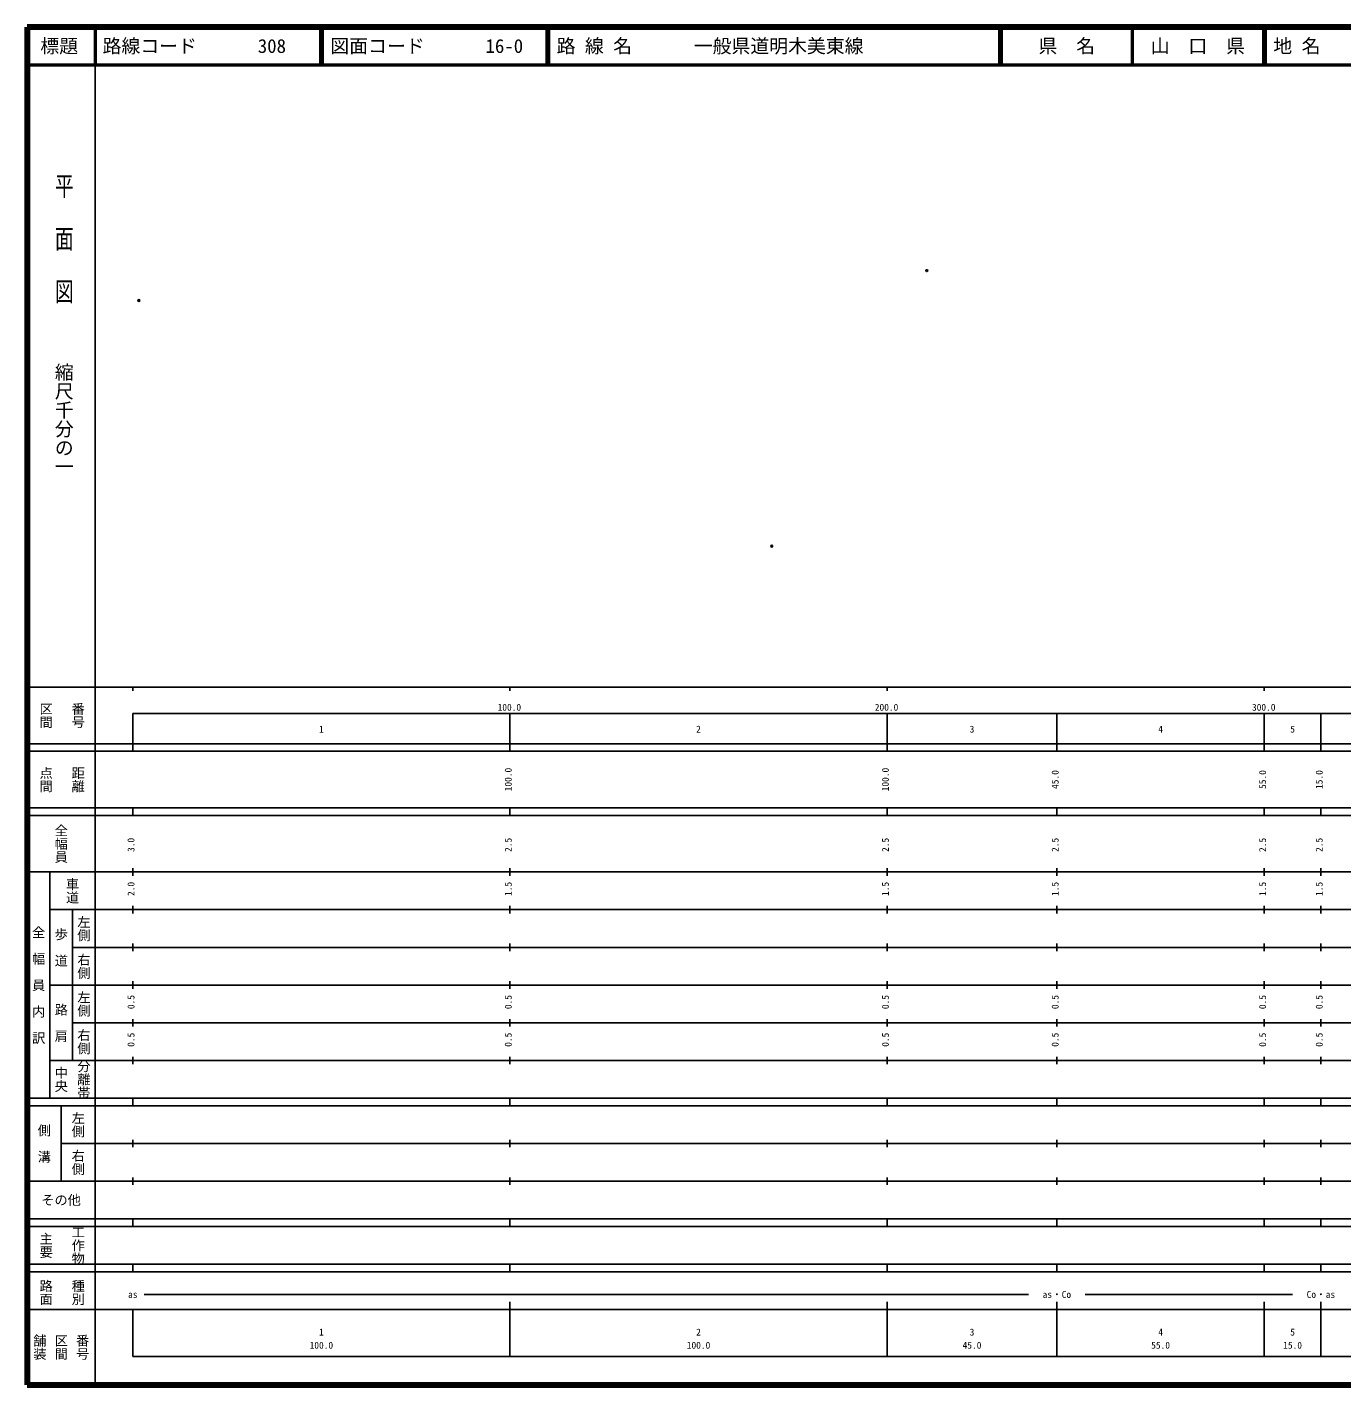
# Model space of a CAD drawing. Units: millimetres on the paper. Extents: x 40 to 680, y 20 to 380.
# Drawn here: x 40 to 388.6, y 20 to 380 of the extents above; entities that cross this region are included whole.
import ezdxf
from ezdxf.enums import TextEntityAlignment as Align

# ---------------------------------------------------------------- set-up
doc = ezdxf.new("R2010")
doc.units = ezdxf.units.MM
doc.header["$PDMODE"] = 32
doc.header["$PDSIZE"] = 0.5
doc.layers.add('M-OTRS', color=6, linetype='Continuous')
doc.layers.add('M-TTL-TXT', color=7, linetype='Continuous')
for name, color, linetype, lineweight in [('M-TTL', 2, 'Continuous', 140), ('M-TTL-BAND', 7, 'Continuous', 25), ('M-TTL-LINE', 7, 'Continuous', 50)]:
    doc.layers.add(name, color=color, linetype=linetype, lineweight=lineweight)
doc.styles.add('@ＭＳ ゴシック', font='')
doc.styles.add('ＭＳ ゴシック', font='')
doc.styles.get('@ＭＳ ゴシック').set_extended_font_data('@MS Gothic')
doc.styles.get('ＭＳ ゴシック').set_extended_font_data('MS Gothic')

msp = doc.modelspace()

# ---------------------------------------------------------------- linework, layer by layer
at = {"layer": 'M-OTRS'}
for p in [(278.513, 315.444), (69.612, 307.52), (237.396, 242.379)]:
    msp.add_point(p, dxfattribs=at)
at = {"layer": 'M-TTL'}
for p, q in [((40, 380), (40, 20)), ((680, 380), (40, 380)), ((40, 20), (680, 20))]:
    msp.add_line(p, q, dxfattribs=at)
at = {"layer": 'M-TTL-BAND'}
for p, q in [((58, 370), (58, 20)), ((40, 205), (579, 205)), ((68, 205), (68, 204)), ((168, 205), (168, 204)), ((268, 205), (268, 204)), ((368, 205), (368, 204)), ((68, 198), (579, 198)), ((68, 198), (68, 188)), ((168, 188), (168, 198)), ((268, 188), (268, 198)), ((313, 188), (313, 198)), ((368, 188), (368, 198)), ((383, 188), (383, 198)), ((40, 190), (579, 190)), ((40, 188), (579, 188)), ((40, 173), (579, 173)), ((68, 171), (68, 173)), ((168, 171), (168, 173)), ((268, 171), (268, 173)), ((313, 171), (313, 173)), ((368, 171), (368, 173)), ((383, 171), (383, 173)), ((40, 171), (579, 171)), ((40, 156), (579, 156)), ((46, 96), (46, 156)), ((68, 155), (68, 157)), ((168, 155), (168, 157)), ((268, 155), (268, 157)), ((313, 155), (313, 157)), ((368, 155), (368, 157)), ((383, 155), (383, 157)), ((46, 146), (579, 146)), ((52, 146), (52, 106)), ((68, 145), (68, 147)), ((168, 145), (168, 147)), ((268, 145), (268, 147)), ((313, 145), (313, 147)), ((368, 145), (368, 147)), ((383, 145), (383, 147)), ((68, 135), (68, 137)), ((168, 135), (168, 137)), ((268, 135), (268, 137)), ((313, 135), (313, 137)), ((368, 135), (368, 137)), ((383, 135), (383, 137)), ((52, 136), (579, 136)), ((46, 126), (579, 126)), ((68, 125), (68, 127)), ((168, 125), (168, 127)), ((268, 125), (268, 127)), ((313, 125), (313, 127)), ((368, 125), (368, 127)), ((383, 125), (383, 127)), ((52, 116), (579, 116)), ((68, 115), (68, 117)), ((168, 115), (168, 117)), ((268, 115), (268, 117)), ((313, 115), (313, 117)), ((368, 115), (368, 117)), ((383, 115), (383, 117)), ((46, 106), (579, 106)), ((68, 105), (68, 107)), ((168, 105), (168, 107)), ((268, 105), (268, 107)), ((313, 105), (313, 107)), ((368, 105), (368, 107)), ((383, 105), (383, 107)), ((40, 96), (579, 96)), ((40, 94), (579, 94)), ((49, 94), (49, 74)), ((68, 94), (68, 96)), ((168, 94), (168, 96)), ((268, 94), (268, 96)), ((313, 94), (313, 96)), ((368, 94), (368, 96)), ((383, 94), (383, 96)), ((49, 84), (579, 84)), ((68, 83), (68, 85)), ((168, 83), (168, 85)), ((268, 83), (268, 85)), ((313, 83), (313, 85)), ((368, 83), (368, 85)), ((383, 83), (383, 85)), ((40, 74), (579, 74)), ((68, 73), (68, 75)), ((168, 73), (168, 75)), ((268, 73), (268, 75)), ((313, 73), (313, 75)), ((368, 73), (368, 75)), ((383, 73), (383, 75)), ((40, 64), (579, 64)), ((40, 62), (579, 62)), ((68, 62), (68, 64)), ((168, 62), (168, 64)), ((268, 62), (268, 64)), ((313, 62), (313, 64)), ((368, 62), (368, 64)), ((383, 62), (383, 64)), ((40, 52), (579, 52)), ((68, 50), (68, 52)), ((168, 50), (168, 52)), ((268, 50), (268, 52)), ((313, 50), (313, 52)), ((368, 50), (368, 52)), ((383, 50), (383, 52)), ((40, 50), (579, 50)), ((71, 44), (305.5, 44)), ((320.5, 44), (375.5, 44)), ((40, 40), (579, 40)), ((68, 40), (68, 27.5)), ((168, 27.5), (168, 42)), ((268, 27.5), (268, 42)), ((313, 27.5), (313, 42)), ((368, 27.5), (368, 42)), ((383, 27.5), (383, 42)), ((68, 27.5), (579, 27.5))]:
    msp.add_line(p, q, dxfattribs=at)
at = {"layer": 'M-TTL-LINE'}
for p, q in [((58, 380), (58, 370)), ((117.75, 380), (117.75, 370)), ((118.25, 380), (118.25, 370)), ((177.75, 380), (177.75, 370)), ((178.25, 380), (178.25, 370)), ((297.75, 380), (297.75, 370)), ((298.25, 380), (298.25, 370)), ((333, 380), (333, 370)), ((367.75, 380), (367.75, 370)), ((368.25, 380), (368.25, 370)), ((40, 370), (680, 370))]:
    msp.add_line(p, q, dxfattribs=at)

# ---------------------------------------------------------------- texts
at = {"layer": 'M-TTL-BAND', "style": '@ＭＳ ゴシック', "width": 1.4}
msp.add_text('平  面  図', height=3.666, rotation=270, dxfattribs=at).set_placement((49.777, 306.475), align=Align.MIDDLE_RIGHT)
at = {"layer": 'M-TTL-BAND', "style": '@ＭＳ ゴシック'}
msp.add_text('縮尺千分の一', height=3.666, rotation=270, dxfattribs=at).set_placement((49.777, 261.03), align=Align.MIDDLE_RIGHT)
for s, p in [('区間', (45, 197.5)), ('番号', (53.5, 197.5)), ('点間', (45, 180.5)), ('距離', (53.5, 180.5)), ('全幅員', (49, 163.5)), ('車道', (52, 151)), ('左側', (55, 141)), ('全\u3000幅\u3000員\u3000内\u3000訳', (43, 126)), ('歩\u3000道', (49, 136)), ('右側', (55, 131)), ('左側', (55, 121)), ('路\u3000肩', (49, 116)), ('右側', (55, 111)), ('分離帯', (55, 101)), ('中央', (49, 101)), ('左側', (53.5, 89)), ('側\u3000溝', (44.5, 84)), ('右側', (53.5, 79)), ('工作物', (53.5, 57)), ('主要', (45, 57)), ('路面', (45, 44.5)), ('種別', (53.5, 44.5)), ('舗装', (43.333, 30)), ('区間', (49, 30)), ('番号', (54.667, 30))]:
    msp.add_text(s, height=2.566, rotation=270, dxfattribs=at).set_placement(p, align=Align.MIDDLE_CENTER)
at = {"layer": 'M-TTL-BAND', "style": 'ＭＳ ゴシック'}
for s, p in [('100.0', (167.844, 198.195)), ('200.0', (267.844, 198.195)), ('300.0', (367.844, 198.195)), ('1', (118, 192.405)), ('2', (218, 192.405)), ('3', (290.5, 192.405)), ('4', (340.5, 192.405)), ('5', (375.5, 192.405)), ('as', (68, 42.5)), ('as・Co', (313, 42.5)), ('Co・as', (383, 42.5)), ('1', (118, 32.523)), ('2', (218, 32.523)), ('3', (290.5, 32.523)), ('4', (340.5, 32.523)), ('5', (375.5, 32.523)), ('100.0', (118, 29.033)), ('100.0', (218, 29.033)), ('45.0', (290.5, 29.033)), ('55.0', (340.5, 29.033)), ('15.0', (375.5, 29.033))]:
    msp.add_text(s, height=1.833, dxfattribs=at).set_placement(p, align=Align.BOTTOM_CENTER)
for s, p in [('100.0', (169, 180.5)), ('100.0', (269, 180.5)), ('45.0', (314, 180.5)), ('55.0', (369, 180.5)), ('15.0', (384, 180.5)), ('3.0', (69, 163.174)), ('2.5', (169, 163.174)), ('2.5', (269, 163.174)), ('2.5', (314, 163.174)), ('2.5', (369, 163.174)), ('2.5', (384, 163.174)), ('2.0', (69, 151.5)), ('1.5', (169, 151.5)), ('1.5', (269, 151.5)), ('1.5', (314, 151.5)), ('1.5', (369, 151.5)), ('1.5', (384, 151.5)), ('0.5', (69, 121.5)), ('0.5', (169, 121.5)), ('0.5', (269, 121.5)), ('0.5', (314, 121.5)), ('0.5', (369, 121.5)), ('0.5', (384, 121.5)), ('0.5', (69, 111.5)), ('0.5', (169, 111.5)), ('0.5', (269, 111.5)), ('0.5', (314, 111.5)), ('0.5', (369, 111.5)), ('0.5', (384, 111.5))]:
    msp.add_text(s, height=1.833, rotation=90, dxfattribs=at).set_placement(p, align=Align.BOTTOM_CENTER)
msp.add_text('その他', height=2.566, dxfattribs=at).set_placement((49, 69), align=Align.MIDDLE_CENTER)
at = {"layer": 'M-TTL-TXT', "style": 'ＭＳ ゴシック'}
for s, p in [('標題', (48.5, 375)), ('県\u3000名', (315.625, 375)), ('山\u3000口\u3000県', (350.375, 375))]:
    msp.add_text(s, height=3.666, dxfattribs=at).set_placement(p, align=Align.MIDDLE_CENTER)
for s, p in [('路線コード', (60, 375)), ('308', (101.142, 375)), ('図面コード', (120.38, 375)), ('16-0', (161.521, 375)), ('路 線 名', (180.38, 375)), ('一般県道明木美東線', (216.734, 375)), ('地 名', (370.38, 375))]:
    msp.add_text(s, height=3.666, dxfattribs=at).set_placement(p, align=Align.MIDDLE_LEFT)

doc.saveas('drawing.dxf')
